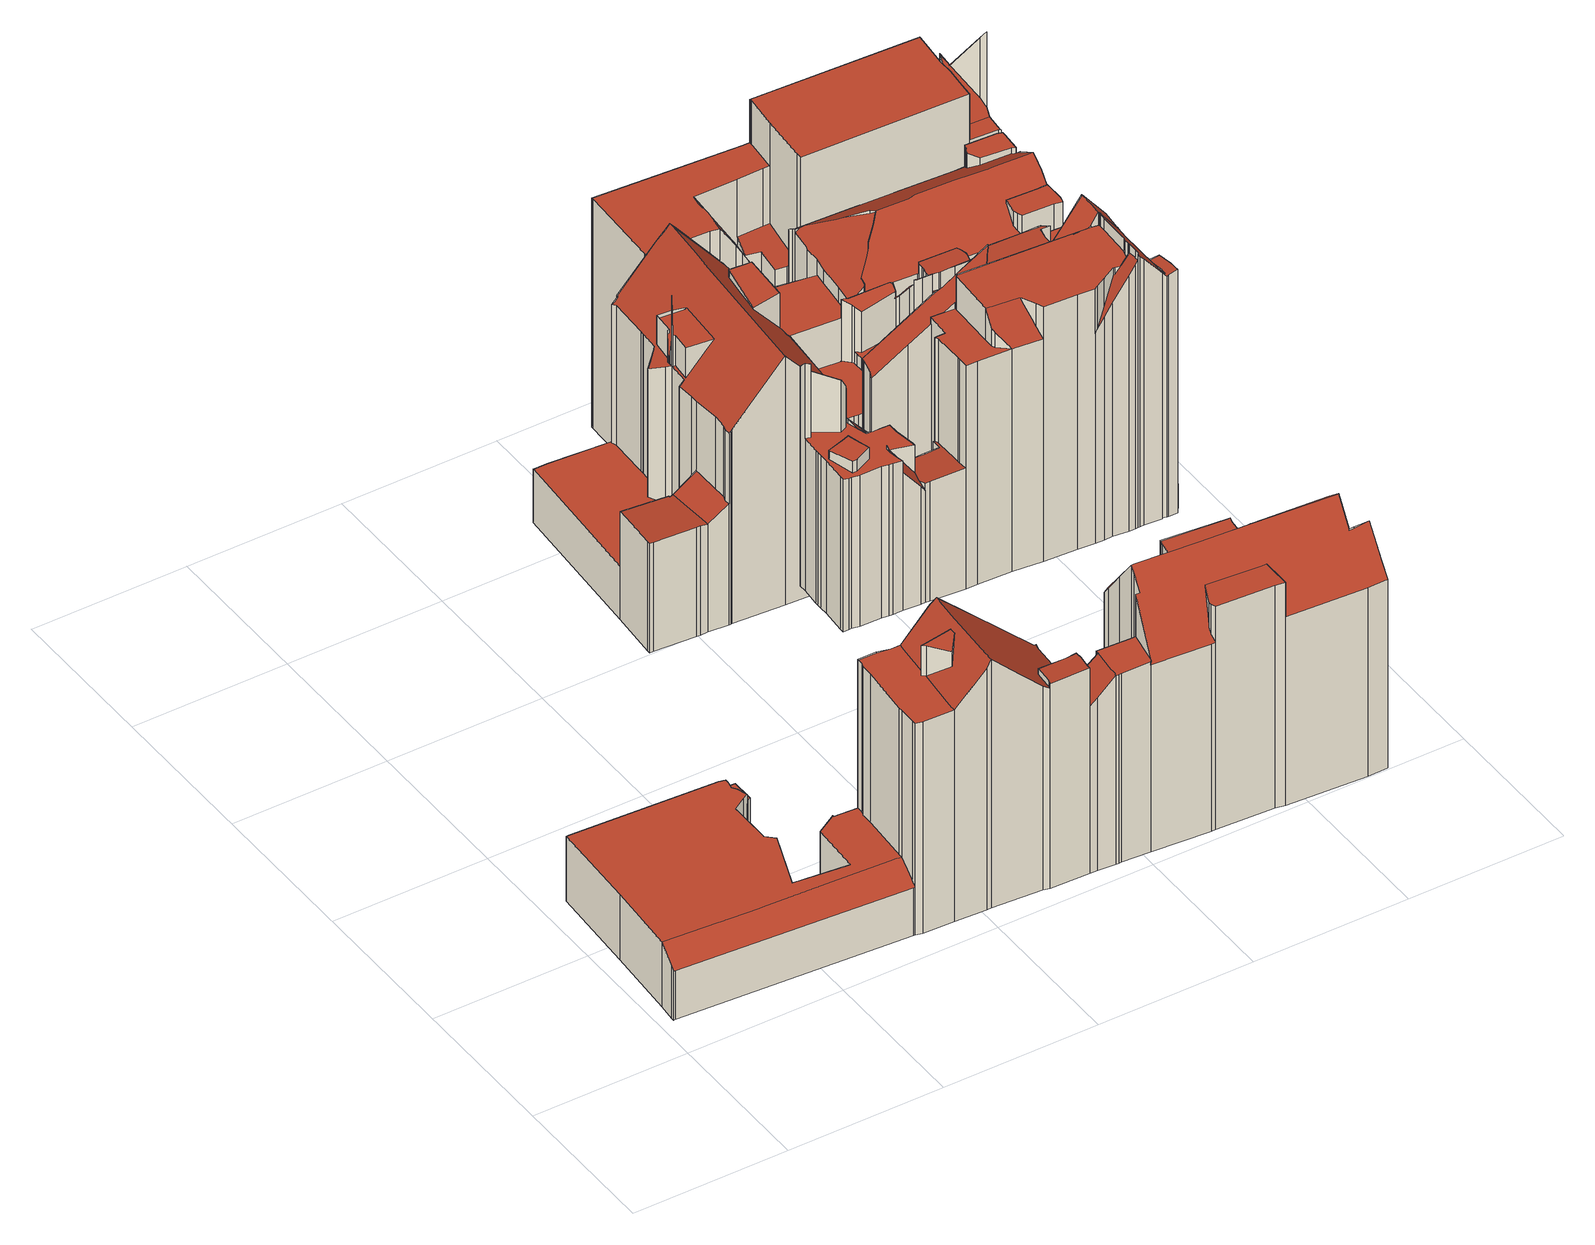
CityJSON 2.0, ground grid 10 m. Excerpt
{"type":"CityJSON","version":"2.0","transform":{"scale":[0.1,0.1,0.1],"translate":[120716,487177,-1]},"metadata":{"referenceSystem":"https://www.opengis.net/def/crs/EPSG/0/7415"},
"CityObjects":{
"building1":{"type":"Building","attributes":{"dak_type":"slanted","data_area":262.49,"data_coverage":0.879,"geconstateerd":false,"gid":16983694,"h_dak_50p":4.41,"h_dak_70p":13.92,"h_dak_max":16.53,"h_dak_min":0.663,"h_maaiveld":-0.757,"kas_warenhuis":false,"lod11_replace":false,"ondergronds_type":"above ground","oorspronkelijkbouwjaar":1005,"pw_actueel":"yes","pw_bron":"ahn3","reconstructie_methode":"tudelft3d-geoflow","reconstruction_skipped":false,"rmse_lod12":7.51,"rmse_lod13":0.991,"rmse_lod22":0.36,"rn":1,"status":"Pand in gebruik","t_run":487.43,"val3dity_codes_lod12":"[]","val3dity_codes_lod13":"[]","val3dity_codes_lod22":"[]"},"children":["building1-1"]},
"building1-1":{"type":"BuildingPart","parents":["building1"],"geometry":[{"type":"Solid","lod":"2.2","boundaries":[[[[0,1,2,3,4,5,6,7,8,9,10,11,12,13,14,15,16,17,18,19,20,21,22,23,24,25,26,27,28,29,30,31,32,33,34,35,36,37,38,39,40,41,42,43,44,45,46,47,48,49,50,51,52,53,54,55,56,57,58,59,60,61,62,63,64,65,66,67,68,69,70,71,72,73,74,75,76,77,78]],[[79,44,43,80]],[[81,45,44,79]],[[82,52,51,83]],[[84,11,10,85]],[[86,19,18,87]],[[88,66,65,89]],[[90,67,66,88]],[[87,18,17,91]],[[92,47,46,93]],[[94,92,95,96]],[[97,98,36,35,99]],[[100,27,26,101]],[[102,103,104,105]],[[106,14,13,107,108]],[[109,42,41,110]],[[111,24,23,112,113]],[[114,115,116]],[[117,22,21,118]],[[112,23,22,117]],[[99,35,34,119,120]],[[121,48,47,92,94]],[[122,39,38,123]],[[124,125,98,97]],[[126,61,60,127]],[[128,129,130,131]],[[132,15,14,106]],[[125,124,133]],[[127,60,59,134]],[[135,136,137]],[[138,76,75,139]],[[140,77,76,138]],[[131,130,141,142]],[[108,107,143,144]],[[145,146,147,148]],[[149,51,50,150]],[[151,152,63,62,153]],[[154,68,67,90]],[[155,70,69,156]],[[157,158,159,160]],[[156,69,68,154]],[[101,26,25,161,162]],[[162,161,163]],[[161,25,24,111]],[[164,29,28,165]],[[166,167,73,72,168]],[[169,170,57,56,103,102]],[[171,55,54,172]],[[173,174,129,128]],[[175,176,174,173]],[[177,178,179,180]],[[118,21,20,181]],[[181,20,19,86]],[[182,8,7,183]],[[184,9,8,182]],[[160,159,185,186]],[[142,141,170,169]],[[134,59,58,187]],[[187,58,57,170]],[[172,54,53,188]],[[93,46,45,81]],[[96,95,189]],[[110,41,40,190]],[[165,28,27,100]],[[191,31,30,192]],[[192,30,29,164]],[[193,78,77,140]],[[194,32,31,191]],[[195,4,3,196]],[[196,3,2,178,177]],[[197,74,73,167]],[[139,75,74,197]],[[198,199,200,201]],[[148,147,152,151]],[[202,64,63,152]],[[113,112,136,135]],[[203,33,32,194]],[[89,65,64,202]],[[153,62,61,126]],[[190,40,39,122]],[[80,43,42,109]],[[204,1,0,205]],[[105,104,176,175]],[[188,53,52,82]],[[206,207,49,48,121]],[[208,209,146,145]],[[186,185,210]],[[107,13,12,211]],[[211,12,11,84]],[[205,0,78,193]],[[212,213,214,215]],[[216,217,158,157]],[[85,10,9,184]],[[215,214,209,208]],[[201,200,167,166]],[[144,143,213,212]],[[218,16,15,132]],[[91,17,16,218]],[[103,56,55,171]],[[219,6,5,220]],[[183,7,6,219]],[[180,179,199,198]],[[178,2,1,204]],[[123,38,37,221]],[[221,37,36,98]],[[222,223,224]],[[217,216,225]],[[51,149,83]],[[83,149,163]],[[226,227,207,206]],[[150,50,49,207]],[[115,114,227,226]],[[228,223,222]],[[119,34,33,203]],[[120,119,228,222]],[[229,71,70,155]],[[168,72,71,229]],[[220,5,4,195]],[[175,173,128,131,142,169,102,105]],[[187,170,141,130,129,174,230,137,136,112,117,118,181,86,87,231,232,233,234,235,134]],[[236,237,238,239,240,241,242,146,209,214,213,143,107,211,84,85,184,182,183,219,220,195,196,177,180,198,201,166,168,229,155,156,154]],[[235,234,233,232,231,87,91,218,243,217,225,210,185,159,244,245,126,127,134]],[[242,241,240,239,238,237,236,154,90,88,89,202,152,147,146]],[[82,83,163,161,111,113,135,246,247,172,188]],[[215,208,145,148,151,153,126,245,244,159,158,217,243,218,132,106,108,144,212]],[[225,216,157,160,186,210]],[[178,204,205,193,140,138,139,197,167,200,199,179]],[[103,171,172,247,246,135,137,230,174,176,104]],[[115,226,206,121,94,96,189,248,116]],[[116,248,189,95,92,93,81,79,80,109,110,190,249,250,251,252,253,254,255,165,100,101,162,163,149,150,207,227,114]],[[222,224,256,257,133,124,97,99,120]],[[228,119,203,194,191,192,164,165,255,254,253,252,251,250,249,190,122,123,221,98,125,133,257,256,224,223]]]],"semantics":{"surfaces":[{"type":"GroundSurface"},{"type":"WallSurface","on_footprint_edge":true},{"type":"WallSurface","on_footprint_edge":false},{"type":"RoofSurface"}],"values":[[0,1,1,1,1,1,1,1,1,1,2,1,1,2,1,1,1,2,1,1,1,1,1,2,1,2,1,2,1,2,1,1,2,2,2,1,1,1,1,2,1,1,2,1,1,1,1,1,2,2,2,1,1,1,1,2,2,1,1,1,1,2,1,1,1,1,1,1,1,1,1,1,2,2,1,2,1,1,1,1,1,1,2,1,1,2,2,1,1,1,2,2,1,2,2,2,1,1,1,1,1,2,1,1,1,2,2,1,2,2,1,2,2,1,2,1,1,1,3,3,3,3,3,3,3,3,3,3,3,3,3,3]]}}]},
"building2":{"type":"Building","attributes":{"dak_type":"slanted","data_area":246.12,"data_coverage":0.823,"geconstateerd":false,"gid":16983702,"h_dak_50p":14.82,"h_dak_70p":15.6,"h_dak_max":19.73,"h_dak_min":0.601,"h_maaiveld":-0.042,"kas_warenhuis":false,"lod11_replace":false,"ondergronds_type":"above ground","oorspronkelijkbouwjaar":1005,"pw_actueel":"yes","pw_bron":"ahn3","reconstructie_methode":"tudelft3d-geoflow","reconstruction_skipped":false,"rmse_lod12":5.26,"rmse_lod13":1.36,"rmse_lod22":0.234,"rn":1,"status":"Pand in gebruik","t_run":580.41,"val3dity_codes_lod12":"[]","val3dity_codes_lod13":"[]","val3dity_codes_lod22":"[104,203]"},"children":["building2-1"]},
"building2-1":{"type":"BuildingPart","parents":["building2"],"geometry":[{"type":"MultiSurface","lod":"2.2","boundaries":[[[258,259,260,261,262,263,264,265,266,267,268,269,270,271,272,273,274,275,276,277,278,279,280,281,282,283,284,285,286,287,288,289,290,291,292,293,294,295,296,297,298,299,300,301,302,303,304,305,306,307,308,309,310,311,312,313,314,315,316,317,318,319,320,321,322,323,324,325,326,327,328,329,330,331,332,333,334,335,336,337,338,339,340,341,342,343]],[[344,294,293,345]],[[346,347,348,349]],[[350,351,296,295,352]],[[353,269,268,354]],[[355,356,270,269,353]],[[357,325,324,358]],[[359,304,303,360]],[[361,301,300,362]],[[363,361,347,346]],[[364,365,366,367]],[[368,315,314,369]],[[369,370,371]],[[372,316,315,373]],[[374,375,376,377]],[[378,379,380,381]],[[382,266,265,383]],[[384,332,331,385]],[[386,327,326,387]],[[388,276,275,389]],[[390,391,392,393,394,395]],[[396,397,398,399]],[[400,401,305,304,359]],[[385,331,330,402]],[[387,326,325,357]],[[403,333,332,384,404]],[[399,398,405,406]],[[407,273,272,408]],[[409,410,411]],[[404,384,410,409]],[[412,413,414,415]],[[369,314,313,416]],[[417,418,283,282,419]],[[420,421,422,423]],[[424,323,322,425]],[[426,339,338,427]],[[402,330,329,428]],[[429,430,431,432]],[[433,261,260,434]],[[435,334,333,403]],[[436,437,438,439]],[[440,279,278,441]],[[442,443,397,396]],[[444,302,301,361,363]],[[445,291,290,446]],[[406,405,447,448]],[[449,340,339,426]],[[450,311,310,451,452]],[[428,329,328,453]],[[454,271,270,356]],[[455,456,356,355]],[[457,298,297,458]],[[362,300,299,459]],[[460,461,351,350]],[[462,463,464,465]],[[465,464,421,420]],[[466,467,468,469]],[[463,462,470]],[[471,472,473,413]],[[474,475,476]],[[360,303,302,444]],[[459,299,298,457]],[[477,277,276,388,478]],[[479,480,443,442]],[[481,336,335,482]],[[389,275,274,483]],[[441,278,277,477]],[[484,280,279,440]],[[485,341,340,449]],[[483,274,273,407]],[[486,358,324,323,424]],[[439,438,487,488]],[[395,394,489,490]],[[491,492,493,494]],[[494,493,358,486]],[[354,268,267,495]],[[495,267,266,382]],[[496,497,498,499]],[[500,320,319,501]],[[502,309,308,503]],[[488,487,492,491]],[[416,313,312,504]],[[419,282,281,505]],[[481,437,436]],[[506,507,427,508]],[[425,322,321,509]],[[510,511,472,471]],[[469,468,512]],[[352,295,294,344]],[[505,281,280,484]],[[513,514,515]],[[516,289,288,517]],[[518,519,520,521]],[[522,393,515]],[[523,524,514,513]],[[478,388,480,479]],[[525,526,527,528]],[[375,258,343,529]],[[394,393,522]],[[530,531,532,533]],[[534,535,536,537]],[[367,366,263,262,538]],[[434,260,259,539]],[[540,541,456,455]],[[377,376,531,530]],[[533,532,373,368]],[[371,370,542,543]],[[544,545,546,524,523]],[[524,546,535,534]],[[547,548,365,364]],[[549,550,548,547]],[[551,552,401,400]],[[553,307,306,554]],[[554,306,305,401]],[[349,348,555,556]],[[557,558,461,460]],[[559,318,317,560,561]],[[408,272,271,454]],[[562,563,507,506]],[[564,565,566]],[[509,567,566]],[[568,569,342,341,485]],[[570,287,286,519,518]],[[571,285,284,572]],[[521,520,526,525,573]],[[573,525,574]],[[575,576,379,378]],[[413,473,576,575]],[[565,564,563,562]],[[577,578,475,474]],[[517,288,287,570]],[[528,527,579,580]],[[581,582,583]],[[584,585,569,568]],[[529,343,342,569]],[[586,587,585,584]],[[561,560,587,586]],[[560,317,316,372]],[[567,509,321,320,500]],[[588,337,336,481,436]],[[508,427,338,337,588]],[[501,319,318,559]],[[432,431,504,589]],[[589,504,312,311,450]],[[451,310,309,502]],[[452,451,590,591]],[[592,593,430,429]],[[594,595,596,597]],[[598,599,541,540]],[[600,601,599,598]],[[383,265,264,602]],[[602,264,263,366]],[[381,380,603,604,605]],[[604,603,601,600]],[[605,604,550,549]],[[538,262,261,433]],[[482,335,334,435]],[[453,328,327,386]],[[591,590,606]],[[448,447,595,594]],[[373,315,368]],[[607,608,593,592]],[[537,536,609,610]],[[610,609,611,612]],[[613,614,615,616,617]],[[617,616,545,544]],[[556,555,618,619]],[[619,618,552,551]],[[539,259,258,375,374]],[[446,290,289,516]],[[543,542,392,391]],[[620,621,391,390]],[[490,489,621,620]],[[503,308,307,553]],[[622,623,624,625]],[[597,596,623,622]],[[626,292,291,445]],[[627,628,558,557]],[[499,498,628,627]],[[345,293,292,626,629]],[[625,624,511,510]],[[423,422,630]],[[413,631,630]],[[415,414,467,466]],[[632,633,578,577]],[[634,635,633,632]],[[582,581,635,634]],[[572,284,283,418]],[[636,637,418,417]],[[612,611,638,639,640]],[[640,639,637,636]],[[641,642,638,611]],[[643,644,642,641]],[[616,615,645,646]],[[629,626,497,496]],[[458,297,296,351]],[[646,645,644,643]],[[519,286,285,571]],[[608,647,614,613]],[[580,579,647,608,607]],[[493,648,411,410,384,385,402,428,649,650,387,357,358]],[[492,487,438,437,481,482,435,403,404,409,411,648,493]],[[544,523,513,515,393,392,542,370,369,416,504,431,430,593,608,613,617]],[[612,640,636,417,419,505,484,440,651,652,653,654,655,434,539,374,377,530,533,368,369,371,543,391,621,489,394,522,515,514,524,534,537,610]],[[365,548,550,604,600,656,602,366]],[[619,551,400,359,360,444,363,346,349,556]],[[415,466,469,512,470,462,465,420,423,630,657]],[[567,500,501,559,561,586,584,568,485,449,426,427,507,563,564,566]],[[508,588,436,439,488,491,494,486,424,425,509,566,565,562,506]],[[600,598,540,455,355,353,354,495,382,383,602,656]],[[453,386,387,650,649,428]],[[511,624,623,596,595,447,405,398,397,443,480,388,389,483,407,408,454,356,456,541,599,601,603,380,379,576,473,472]],[[654,653,652,651,440,441,477,478,479,442,396,399,406,448,594,597,622,625,510,471,413,630,422,421,464,463,470,512,468,467,414,413,575,378,381,605,549,547,364,367,538,433,434,655]],[[560,372,373,532,531,376,375,529,569,585,587]],[[558,628,498,497,626,445,446,516,517,570,518,521,573,574,658,659,583,582,634,660,661,662,663,664,665,666,667,457,458,351,461]],[[490,620,390,395]],[[629,496,499,627,557,460,350,352,344,345]],[[641,611,609,536,535,546,545,616,646,643]],[[666,665,664,663,662,661,660,634,632,577,474,476,668,606,590,451,502,503,553,554,401,552,618,555,348,347,361,362,459,457,667]],[[519,571,572,418,637,639,638,642,644,645,615,614,647,579,527,526,520]],[[528,580,607,592,429,432,589,450,452,591,606,668,476,475,578,633,635,581,583,659,658,574,525]]],"semantics":{"surfaces":[{"type":"GroundSurface"},{"type":"WallSurface","on_footprint_edge":true},{"type":"WallSurface","on_footprint_edge":false},{"type":"RoofSurface"}],"values":[0,1,2,1,1,1,1,1,1,2,2,1,2,1,2,2,1,1,1,1,2,2,1,1,1,1,2,1,2,2,2,1,1,2,1,1,1,2,1,1,2,1,2,1,1,2,1,1,1,1,2,1,1,2,2,2,2,2,2,2,1,1,1,2,1,1,1,1,1,1,1,2,2,2,2,1,1,2,1,1,2,1,1,2,2,1,2,2,1,1,2,1,2,2,2,2,2,1,2,2,2,1,1,2,2,2,2,2,2,2,2,2,1,1,2,2,1,1,2,2,2,1,1,1,2,2,2,2,2,2,1,2,2,2,1,2,2,1,1,1,1,1,2,1,1,2,2,2,2,2,1,1,2,2,2,1,1,1,2,2,1,2,2,2,2,2,2,2,1,1,2,2,2,1,2,2,1,2,2,1,2,2,2,2,2,2,2,1,2,2,2,2,2,2,2,1,2,1,2,2,3,3,3,3,3,3,3,3,3,3,3,3,3,3,3,3,3,3,3,3,3]}}]},
"building3":{"type":"Building","attributes":{"dak_type":"slanted","data_area":72.61,"data_coverage":0.833,"geconstateerd":false,"gid":14483162,"h_dak_50p":17.85,"h_dak_70p":18.75,"h_dak_max":19.64,"h_dak_min":2.68,"h_maaiveld":1.03,"kas_warenhuis":false,"lod11_replace":false,"ondergronds_type":"above ground","oorspronkelijkbouwjaar":1795,"pw_actueel":"yes","pw_bron":"ahn3","reconstructie_methode":"tudelft3d-geoflow","reconstruction_skipped":false,"rmse_lod12":4.93,"rmse_lod13":0.998,"rmse_lod22":0.221,"rn":1,"status":"Pand in gebruik","t_run":224.97,"val3dity_codes_lod12":"[]","val3dity_codes_lod13":"[]","val3dity_codes_lod22":"[]"},"children":["building3-1"]},
"building3-1":{"type":"BuildingPart","parents":["building3"],"geometry":[{"type":"Solid","lod":"2.2","boundaries":[[[[669,670,671,672,673,674,675,676,677,678,679,680,681,682,683,684,685,686,687,688,689,690,691,692,693,694,695,696,697,698,699,700,701,702,703,704,705,706,707,708,709,710,711,712,713,714,715,716,717,718,719,720,721,722,723,724,725,726,727,728,729,730,731,732,733,734,735,736]],[[737,738,739,740]],[[741,699,698,742,743]],[[744,697,696,745]],[[745,696,695,746]],[[747,692,691,748]],[[746,695,694,749]],[[749,694,693,750,751]],[[752,753,754,755]],[[756,689,688,757]],[[758,759,686,685,760]],[[761,677,676,762]],[[763,719,718,764]],[[765,766,767,768]],[[769,714,713,770]],[[771,690,689,756]],[[772,672,671,773,774]],[[774,773,775,776]],[[777,778,759,758]],[[779,757,688,687,780]],[[781,782,783,784]],[[785,786,787,788]],[[789,786,785]],[[790,791,792,793]],[[794,722,721,795]],[[796,723,722,794]],[[797,674,673,798]],[[799,800,789,785]],[[801,802,803,804,805]],[[806,807,808,809]],[[748,691,690,771]],[[810,811,791,790]],[[760,685,684,812,813]],[[814,680,679,815]],[[816,817,818]],[[819,820,821,822]],[[823,824,825]],[[826,827,828,823]],[[812,684,683,829]],[[830,678,677,761]],[[815,679,678,830]],[[829,683,682,831]],[[824,823,828,832,833]],[[834,706,705,835]],[[836,704,837,838]],[[839,729,728,840]],[[841,725,724,842]],[[842,724,723,796]],[[843,844,845,846]],[[846,847,848,849]],[[813,812,778,777]],[[850,851,852,853]],[[784,783,851,850]],[[798,673,672,772]],[[776,775,854]],[[855,856,854]],[[857,858,859]],[[845,847,846]],[[860,861,862,863]],[[863,862,864,844,843]],[[825,865,866,867]],[[835,705,704,836]],[[868,712,711,869]],[[870,871,872,873]],[[833,832,871,870]],[[874,720,719,763]],[[770,713,712,868]],[[875,876,877]],[[758,759,878,879]],[[880,687,686,759,758]],[[879,878,881,882]],[[882,881,802,801]],[[805,804,757,779]],[[883,884,710,709,885]],[[822,821,886]],[[837,704,703,887]],[[888,708,707,889]],[[885,709,708,888]],[[831,682,681,890]],[[804,803,876,875]],[[788,787,877]],[[780,687,880]],[[891,892,893,894]],[[793,792,800,799]],[[895,896,897]],[[840,728,727,898]],[[894,893,899,900]],[[901,902,732,731,903]],[[904,905,735,734,906]],[[907,700,699,741]],[[908,701,700,907]],[[743,742,909,910]],[[742,698,697,744]],[[873,872,911,912]],[[795,721,720,874]],[[768,767,913,867]],[[867,913,865,825]],[[867,866,884,883]],[[914,710,884]],[[869,711,710,914]],[[915,916,817,816]],[[917,918,916,915]],[[818,733,732,902]],[[896,895,902,901]],[[844,864,886]],[[910,909,753,752]],[[912,911,827,826]],[[764,718,717,919]],[[920,716,715,921]],[[919,922,766,765]],[[921,715,714,769]],[[890,681,680,814]],[[762,676,675,923]],[[853,852,924,925]],[[923,675,674,797]],[[889,707,706,834]],[[717,922,919]],[[922,717,716,920]],[[906,734,733,818]],[[926,927,820,819]],[[898,727,726,928]],[[928,726,725,848]],[[849,848,725,841]],[[903,731,730,738,737]],[[738,730,729,839]],[[740,739,927,926]],[[900,899,861,860]],[[929,930,918,917]],[[931,932,930,929]],[[932,702,701,908]],[[838,837,933,934]],[[934,933,892,891]],[[809,808,782,781]],[[925,924,807,806]],[[935,936,937,938]],[[773,671,670,939]],[[938,937,940,811,810]],[[811,940,941]],[[751,750,941]],[[750,693,692,747]],[[942,858,857,936,935]],[[856,855,943]],[[858,942,943]],[[944,736,735,905]],[[755,754,905,904]],[[939,670,669,945]],[[945,946,859]],[[946,945,669,736,944]],[[887,703,702,932,931]],[[813,777,758,760]],[[923,797,798,772,774,776,854,856,943,942,935,938,810,790,793,799,785,788,877,876,803,802,881,878,759,778,812,829,831,890,814,815,830,761,762],[924,852,851,783,782,808,807]],[[789,800,792,791,811,941,750,747,748,771,756,757,804,875,877,787,786]],[[780,880,758,879,882,801,805,779]],[[914,884,866,865,913,767,766,922,920,921,769,770,868,869]],[[839,840,898,928,848,847,845,844,886,821,820,927,739,738]],[[827,911,872,871,832,828]],[[873,874,763,764,919,765,768,867,825,824,833,870]],[[822,886,864,862,861,899,893,892,933,837,887,931,929,917,897,896,901,903,737,740,926,819]],[[897,917,915,816,818,902,895]],[[934,891,894,900,860,863,843,846,849,841,842,796,794,795,874,873,912,826,823,825,867,883,885,888,889,834,835,836,838]],[[925,806,809,781,784,850,853]],[[857,859,946,944,905,754,753,909,742,744,745,746,749,751,941,940,937,936]],[[755,904,906,818,817,916,918,930,932,908,907,741,743,910,752]],[[773,939,945,859,858,943,855,854,775]]]],"semantics":{"surfaces":[{"type":"GroundSurface"},{"type":"WallSurface","on_footprint_edge":false},{"type":"WallSurface","on_footprint_edge":true},{"type":"RoofSurface"}],"values":[[0,1,2,2,2,2,2,2,1,2,2,2,2,1,2,2,2,1,1,2,1,1,1,1,2,2,2,1,1,1,2,1,2,2,1,1,1,1,2,2,2,2,1,2,2,2,2,2,1,1,1,1,1,2,1,1,1,1,1,1,1,2,2,1,1,2,2,1,1,2,1,1,1,2,1,2,2,2,2,1,1,2,1,1,1,2,1,2,2,2,2,1,2,1,2,1,1,1,2,2,1,1,2,1,1,1,1,2,2,1,2,2,2,1,2,2,2,2,2,1,2,2,2,2,2,1,1,1,1,2,1,1,1,1,1,2,1,1,1,2,1,1,1,2,1,2,1,2,2,3,3,3,3,3,3,3,3,3,3,3,3,3,3,3]]}}]},
"building4":{"type":"Building","attributes":{"dak_type":"slanted","data_area":56.9,"data_coverage":0.8,"geconstateerd":false,"gid":14483166,"h_dak_50p":14.01,"h_dak_70p":14.9,"h_dak_max":16.06,"h_dak_min":1.05,"h_maaiveld":1.1,"kas_warenhuis":false,"lod11_replace":false,"ondergronds_type":"above ground","oorspronkelijkbouwjaar":1750,"pw_actueel":"yes","pw_bron":"ahn3","reconstructie_methode":"tudelft3d-geoflow","reconstruction_skipped":false,"rmse_lod12":3.12,"rmse_lod13":1.41,"rmse_lod22":1.16,"rn":1,"status":"Pand in gebruik","t_run":148.86,"val3dity_codes_lod12":"[]","val3dity_codes_lod13":"[]","val3dity_codes_lod22":"[]"},"children":["building4-1"]},
"building4-1":{"type":"BuildingPart","parents":["building4"],"geometry":[{"type":"Solid","lod":"2.2","boundaries":[[[[947,948,949,950,951,952,953,954,955,956,957,958,959,960,961,962,963,964,965,966,967,968,969,970,971,972,973,974,975,976,977,978,979,980,981,982,983,984,985]],[[986,987,988,989]],[[990,961,960,991]],[[992,993,994,987,986]],[[995,981,996]],[[997,998,999,1000]],[[1001,982,981,995]],[[1002,1003,983,982,1001,1004]],[[1005,1006,962,961,990]],[[1007,956,955,1008]],[[960,1009,991]],[[1010,1011,1012,1013]],[[1014,1015,1016,1017]],[[1013,1012,1003,1002]],[[1018,975,974,1019]],[[1020,1021,1022,1023]],[[1019,974,973,1024]],[[1025,954,953,1026]],[[1017,1016,1027,1028]],[[1028,1027,1029,1030]],[[1031,948,947,1032]],[[1026,953,952,1033]],[[1033,952,951,1034]],[[1035,984,983,1003]],[[1036,1037,1038,1039]],[[1040,1041,1015,1014]],[[1042,1043,1011,1010]],[[1043,1042,1044]],[[1045,949,948,1031]],[[1030,1029,1046,1047,1048]],[[1048,1047,1049]],[[1050,1051,1052]],[[1053,1054,1052]],[[1055,963,962,1006]],[[1008,955,954,1025,1056]],[[1024,973,972,1057]],[[1057,972,971,1058]],[[1059,968,967,1060]],[[1061,965,964,1062]],[[1000,999,1062,1063]],[[1064,1065,998,997]],[[987,994,1066,1067]],[[989,988,995,996]],[[1068,976,975,1018]],[[1069,1070,1037,1036]],[[991,1009,1041,1040]],[[1009,960,959,1071]],[[1072,1073,1074,1075]],[[1076,980,979,1073,1072]],[[1077,1078,1079,1080]],[[1081,1082,1078,1077]],[[1075,1074,1082,1081,1083]],[[1080,1079,1065,1064]],[[1034,951,950,1084]],[[1063,1062,964,963,1055]],[[1047,1046,1051,1050]],[[1060,967,966,1085]],[[1085,966,965,1061]],[[1032,947,985,1086]],[[1086,985,984,1035]],[[1058,971,970,1087]],[[1088,978,977,1089]],[[1089,977,976,1068]],[[1087,970,969,1090]],[[1090,969,968,1059]],[[1073,979,978,1088]],[[1056,1025,1091,1092]],[[1083,1081,993,992]],[[1084,950,949,1045]],[[1067,1066,1021,1020]],[[996,981,980,1076]],[[1093,1094,1095]],[[1071,959,958,1096]],[[1096,958,957,1097]],[[1097,957,956,1007]],[[1092,1091,1098,1099]],[[1100,1101,1006,1005]],[[1023,1022,1101,1100]],[[1039,1038,1094,1093]],[[1004,1001,1070,1069]],[[1099,1098,1054,1053]],[[989,996,1076,1072,1075,1083,992,986]],[[1090,1059,1060,1085,1061,1062,999,998,1065,1079,1078,1082,1074,1073,1088,1089,1068,1018,1019,1024,1057,1058,1087]],[[1021,1066,994,993,1081,1077,1080,1064,997,1000,1063,1055,1006,1101,1022]],[[1047,1050,1052,1054,1098,1091,1025,1026,1033,1034,1084,1049]],[[1097,1007,1008,1056,1092,1099,1053,1052,1051,1046,1029,1027,1016,1015,1041,1009,1071,1096]],[[1095,1094,1038,1037,1070,1001,995,988,987,1067,1020,1023,1100,1005,990,991,1040,1014,1017,1028,1030,1048,1049,1084,1045,1031,1032,1086,1035,1003,1012,1011,1043,1044,1102]],[[1004,1069,1036,1039,1093,1095,1102,1044,1042,1010,1013,1002]]]],"semantics":{"surfaces":[{"type":"GroundSurface"},{"type":"WallSurface","on_footprint_edge":false},{"type":"WallSurface","on_footprint_edge":true},{"type":"RoofSurface"}],"values":[[0,1,2,1,2,1,2,2,2,2,2,1,1,1,2,1,2,2,1,1,2,2,2,2,1,1,1,1,2,1,1,1,1,2,2,2,2,2,2,1,1,1,1,2,1,1,2,1,2,1,1,1,1,2,2,1,2,2,2,2,2,2,2,2,2,2,1,1,2,1,2,1,2,2,2,1,1,1,1,1,1,3,3,3,3,3,3,3]]}}]},
"building5":{"type":"Building","attributes":{"dak_type":"slanted","data_area":111.35,"data_coverage":0.884,"geconstateerd":false,"gid":16983710,"h_dak_50p":18.8,"h_dak_70p":18.88,"h_dak_max":19.18,"h_dak_min":6.04,"h_maaiveld":-0.054,"kas_warenhuis":false,"lod11_replace":false,"ondergronds_type":"above ground","oorspronkelijkbouwjaar":1750,"pw_actueel":"yes","pw_bron":"ahn3","reconstructie_methode":"tudelft3d-geoflow","reconstruction_skipped":false,"rmse_lod12":2.85,"rmse_lod13":0.412,"rmse_lod22":0.17,"rn":1,"status":"Pand in gebruik","t_run":188.45,"val3dity_codes_lod12":"[]","val3dity_codes_lod13":"[]","val3dity_codes_lod22":"[]"},"children":["building5-1"]},
"building5-1":{"type":"BuildingPart","parents":["building5"],"geometry":[{"type":"Solid","lod":"2.2","boundaries":[[[[1103,1104,1105,1106,1107,1108,1109,1110,1111,1112,1113,1114,1115,1116,1117,1118,1119,1120,1121,1122,1123,1124,1125,1126,1127]],[[1128,1129,1130,1131]],[[1132,1133,1134,1135]],[[1136,1122,1121,1137,1138]],[[1139,1117,1116,1140]],[[1141,1127,1126,1142]],[[1138,1137,1143,1144]],[[1145,1146,1147,1148,1149]],[[1150,1151,1146,1145]],[[1140,1116,1115,1152]],[[1153,1154,1155,1156]],[[1157,1120,1119,1158]],[[1137,1121,1120,1157]],[[1159,1160,1161,1162]],[[1163,1164,1160,1159]],[[1156,1155,1165,1159,1162]],[[1166,1167,1165,1155]],[[1144,1143,1147,1146]],[[1168,1169,1164,1163]],[[1149,1148,1169,1168]],[[1170,1150,1167,1166]],[[1171,1118,1117,1139]],[[1172,1173,1174,1175]],[[1151,1150,1170,1176]],[[1175,1174,1177,1178]],[[1179,1180,1181,1182]],[[1131,1130,1183,1184]],[[1184,1183,1107,1106,1180,1179]],[[1185,1186,1129,1128]],[[1187,1188,1186,1185,1189]],[[1190,1112,1111,1191]],[[1142,1126,1125,1192]],[[1193,1124,1123,1194]],[[1194,1123,1122,1136]],[[1195,1104,1103,1196]],[[1182,1181,1154,1153]],[[1196,1103,1127,1141]],[[1180,1106,1105,1197]],[[1178,1177,1198]],[[1189,1185,1198]],[[1199,1114,1113,1134]],[[1188,1187,1200]],[[1133,1132,1200]],[[1135,1134,1113,1112,1190]],[[1152,1115,1114,1199]],[[1191,1111,1110,1201]],[[1202,1109,1108,1203]],[[1201,1110,1109,1202]],[[1203,1108,1107,1183]],[[1192,1125,1124,1193]],[[1204,1171,1173,1172]],[[1162,1161,1158,1205]],[[1205,1158,1119,1118,1171,1204]],[[1197,1105,1104,1195]],[[1160,1164,1169,1148,1147,1143,1137,1157,1158,1161]],[[1167,1150,1145,1149,1168,1163,1159,1165]],[[1174,1173,1171,1139,1140,1152,1199,1206]],[[1193,1194,1136,1138,1144,1146,1151,1176,1207,1208,1209,1210]],[[1133,1200,1187,1189,1198,1177,1174,1206,1199,1134]],[[1211,1129,1186,1188,1200,1132,1135,1190,1191]],[[1203,1183,1130,1129,1211,1191,1201,1202]],[[1205,1204,1172,1175,1178,1198,1185,1128,1131,1184,1179,1182,1153,1156,1162]],[[1180,1197,1195,1196,1141,1142,1192,1193,1210,1209,1208,1207,1176,1170,1166,1155,1154,1181]]]],"semantics":{"surfaces":[{"type":"GroundSurface"},{"type":"WallSurface","on_footprint_edge":false},{"type":"WallSurface","on_footprint_edge":true},{"type":"RoofSurface"}],"values":[[0,1,1,2,2,2,1,1,1,2,1,2,2,1,1,1,1,1,1,1,1,2,1,1,1,1,1,2,1,1,2,2,2,2,2,1,2,2,1,1,2,1,1,2,2,2,2,2,2,2,1,1,2,2,3,3,3,3,3,3,3,3,3]]}}]}
},
"vertices":[
[121,125,2],[119,124,2],[118,123,2],[114,121,2],[106,116,2],[106,88,2],[111,83,2],[97,46,2],[132,42,2],[134,75,2],[146,82,2],[147,83,2],[147,82,2],[162,81,2],[174,81,2],[183,80,2],[189,80,2],[207,79,2],[211,78,2],[272,75,2],[273,75,2],[272,71,2],[270,36,2],[286,35,2],[307,33,2],[310,33,2],[313,33,2],[313,39,2],[313,42,2],[314,55,2],[315,68,2],[315,72,2],[316,72,2],[346,70,2],[350,70,2],[392,67,2],[393,67,2],[442,64,2],[442,61,2],[442,58,2],[441,33,2],[440,21,2],[443,21,2],[453,21,2],[452,7,2],[452,1,2],[439,1,2],[388,4,2],[382,5,2],[345,7,2],[342,7,2],[305,10,2],[287,11,2],[285,11,2],[283,11,2],[272,12,2],[267,12,2],[242,13,2],[238,14,2],[206,16,2],[203,16,2],[183,17,2],[163,18,2],[159,19,2],[158,19,2],[10,28,2],[9,28,2],[9,30,2],[10,41,2],[13,88,2],[16,146,2],[18,146,2],[111,141,2],[115,140,2],[120,140,2],[121,140,2],[121,139,2],[121,138,2],[121,129,2],[452,7,142],[453,21,160],[452,1,133],[287,11,133],[305,10,134],[147,83,47],[146,82,47],[272,75,116],[211,78,174],[9,28,36],[10,28,36],[9,30,38],[207,79,170],[388,4,133],[439,1,133],[388,4,157],[388,9,139],[388,9,157],[393,67,157],[393,67,135],[392,67,157],[313,39,172],[313,33,163],[267,12,145],[267,12,118],[267,15,117],[267,15,145],[174,81,150],[162,81,47],[162,81,150],[443,21,160],[440,21,160],[307,33,134],[286,35,101],[286,35,133],[344,12,138],[344,12,157],[350,26,157],[270,36,116],[272,71,116],[350,70,136],[350,70,158],[382,5,157],[442,58,143],[442,61,138],[392,64,157],[392,64,140],[183,17,149],[203,16,170],[261,27,144],[261,27,124],[244,28,140],[244,28,144],[183,80,149],[390,50,158],[206,16,175],[286,33,133],[286,33,101],[269,35,117],[121,139,42],[121,140,42],[121,138,42],[243,16,140],[243,16,144],[162,77,47],[162,77,150],[159,32,149],[159,32,47],[159,22,38],[159,22,149],[305,10,132],[342,7,132],[159,19,149],[159,19,35],[163,18,149],[10,41,47],[16,146,47],[13,88,47],[184,52,170],[184,52,149],[186,50,149],[186,50,170],[310,33,134],[310,33,163],[306,11,134],[314,55,159],[313,42,176],[115,140,47],[115,140,42],[111,141,47],[242,13,144],[242,13,141],[272,12,122],[283,11,133],[268,27,145],[268,27,117],[268,22,145],[268,22,117],[118,123,47],[118,123,42],[116,130,42],[116,130,47],[273,75,116],[132,42,47],[97,46,47],[134,75,47],[195,38,160],[195,38,170],[238,14,144],[285,11,133],[388,23,157],[441,33,176],[315,72,136],[315,68,142],[121,129,42],[316,72,136],[106,116,47],[114,121,47],[120,140,42],[114,133,47],[114,133,42],[115,138,42],[115,138,47],[158,19,35],[346,70,136],[119,124,42],[121,125,42],[345,7,157],[345,7,132],[159,35,149],[159,35,47],[205,51,170],[147,82,47],[161,74,150],[161,74,47],[161,67,47],[161,67,150],[186,52,170],[186,52,149],[189,80,149],[111,83,47],[106,88,47],[442,64,135],[349,66,158],[349,66,141],[347,53,158],[205,55,170],[344,10,157],[344,10,136],[349,66,140],[18,146,47],[269,34,117],[210,71,174],[210,70,174],[209,57,174],[209,56,174],[206,17,175],[11,41,47],[70,37,47],[75,37,47],[94,36,47],[131,34,47],[152,33,47],[156,33,47],[188,76,149],[183,21,149],[183,18,149],[284,17,133],[284,13,133],[384,23,157],[436,34,176],[388,37,176],[387,37,176],[385,37,176],[355,39,176],[316,42,176],[315,42,176],[359,52,158],[378,51,158],
[285,285,10],[266,287,10],[249,288,10],[216,290,10],[215,290,10],[214,290,10],[201,291,10],[196,291,10],[194,291,10],[167,293,10],[165,293,10],[165,295,10],[167,326,10],[173,422,10],[174,422,10],[182,422,10],[221,419,10],[222,419,10],[225,419,10],[250,418,10],[254,417,10],[258,417,10],[262,417,10],[291,415,10],[293,415,10],[294,415,10],[304,414,10],[326,413,10],[332,413,10],[333,413,10],[335,412,10],[374,410,10],[381,410,10],[434,406,10],[441,406,10],[461,405,10],[464,404,10],[464,402,10],[463,389,10],[463,385,10],[461,369,10],[461,364,10],[461,361,10],[460,353,10],[460,340,10],[459,336,10],[454,337,10],[434,338,10],[430,338,10],[381,341,10],[369,342,10],[338,344,10],[336,344,10],[331,344,10],[327,344,10],[324,345,10],[290,347,10],[287,301,10],[290,300,10],[306,299,10],[351,297,10],[356,296,10],[366,296,10],[384,295,10],[403,294,10],[415,293,10],[417,293,10],[429,292,10],[442,291,10],[457,290,10],[456,275,10],[443,276,10],[438,276,10],[437,276,10],[434,276,10],[431,277,10],[429,277,10],[420,277,10],[414,278,10],[377,280,10],[374,280,10],[355,281,10],[354,281,10],[325,283,10],[302,284,10],[286,285,10],[464,404,166],[461,405,166],[456,353,166],[456,353,165],[454,353,165],[454,353,166],[463,389,166],[463,389,162],[464,402,166],[165,295,86],[165,293,86],[167,326,85],[167,326,47],[429,292,190],[417,293,173],[454,337,166],[459,336,166],[460,353,165],[461,361,171],[460,353,166],[214,294,143],[214,294,94],[214,290,94],[214,290,143],[287,301,138],[290,347,139],[288,347,139],[288,347,141],[290,300,100],[287,301,100],[285,285,139],[285,285,104],[285,289,103],[285,289,139],[215,341,141],[215,341,48],[215,329,48],[215,329,142],[194,291,86],[196,291,86],[434,276,194],[437,276,198],[457,290,190],[442,291,209],[225,419,47],[222,419,47],[288,354,165],[288,354,141],[288,354,139],[290,385,140],[290,385,142],[290,385,165],[221,418,143],[221,418,47],[222,415,47],[222,415,144],[434,338,166],[434,338,152],[438,276,199],[431,277,197],[434,276,197],[221,389,47],[221,389,144],[182,422,47],[174,422,47],[434,277,197],[434,277,193],[433,279,193],[219,355,193],[219,355,144],[219,354,144],[219,354,166],[324,345,139],[294,415,139],[294,415,60],[293,415,140],[220,359,166],[220,359,145],[219,359,144],[219,359,166],[415,293,197],[403,294,196],[355,281,179],[374,280,190],[443,276,206],[328,357,149],[328,357,139],[327,345,139],[327,345,148],[216,290,145],[249,288,183],[429,277,197],[414,278,196],[414,278,194],[414,283,187],[414,283,196],[258,417,184],[254,417,180],[222,418,144],[222,418,47],[460,340,166],[434,406,151],[381,410,150],[221,387,47],[221,387,144],[354,281,179],[331,344,151],[336,344,151],[336,344,155],[456,275,189],[173,422,47],[169,326,85],[169,326,47],[461,369,177],[463,385,166],[461,364,173],[461,390,166],[461,390,162],[230,372,166],[230,372,156],[221,373,146],[221,373,166],[220,353,166],[220,353,145],[219,341,145],[219,341,166],[239,371,165],[217,358,142],[217,358,47],[219,355,48],[351,363,167],[351,363,166],[349,360,164],[250,418,175],[225,419,147],[225,418,147],[225,418,47],[414,278,195],[420,277,196],[221,419,47],[262,417,179],[325,283,161],[417,293,197],[414,284,185],[414,284,196],[276,386,160],[276,386,165],[415,290,197],[415,290,176],[421,290,177],[421,290,197],[167,293,86],[440,403,166],[440,403,153],[439,402,154],[439,402,166],[366,296,185],[356,296,179],[338,344,151],[369,342,151],[327,344,139],[291,415,143],[375,281,195],[375,281,191],[374,280,195],[384,295,196],[212,368,136],[212,368,47],[237,340,165],[295,385,140],[295,385,135],[292,385,140],[374,410,150],[335,412,150],[332,413,150],[332,413,61],[333,411,61],[333,411,151],[290,385,141],[297,385,140],[297,385,134],[333,408,151],[333,408,60],[332,395,60],[332,395,150],[286,285,104],[286,298,139],[286,298,101],[287,298,101],[287,298,138],[297,387,133],[297,387,117],[296,387,117],[296,387,135],[215,290,144],[266,287,163],[197,324,84],[197,324,47],[288,352,139],[288,352,141],[305,386,140],[305,386,116],[297,385,117],[215,297,143],[215,297,94],[215,305,144],[215,305,94],[433,341,166],[433,341,154],[381,341,151],[430,338,151],[434,354,164],[434,354,166],[442,392,166],[442,392,161],[351,297,177],[306,299,101],[306,299,149],[375,282,195],[375,282,191],[382,292,195],[382,292,196],[383,293,196],[384,295,197],[302,284,147],[302,284,105],[333,413,150],[326,413,61],[304,414,60],[333,408,153],[336,408,153],[218,341,144],[218,341,48],[358,369,172],[358,369,171],[331,393,60],[331,393,150],[361,377,173],[361,377,175],[352,389,166],[304,289,148],[304,289,104],[305,296,149],[305,296,102],[377,280,195],[327,344,148],[337,345,152],[337,345,156],[330,375,149],[330,375,139],[221,386,144],[221,386,47],[220,374,47],[220,374,144],[197,323,84],[197,323,47],[200,324,84],[200,324,48],[201,291,85],[215,324,48],[215,324,94],[215,324,142],[338,350,156],[331,383,150],[331,383,139],[296,395,117],[296,395,135],[297,407,116],[297,407,135],[307,386,140],[307,386,59],[306,386,59],[306,386,116],[306,386,140],[432,344,156],[432,344,166],[269,351,165],[269,351,164],[219,373,143],[219,373,47],[215,370,47],[215,370,139],[441,406,151],[438,399,166],[438,399,156],[441,406,166],[219,358,144],[219,355,47],[359,370,173],[359,370,171],[363,374,176],[363,374,175],[294,414,139],[294,414,60],[297,407,60],[296,411,60],[296,411,137],[302,396,116],[302,396,60],[307,397,116],[307,397,60],[306,388,59],[306,388,116],[331,383,60],[428,283,187],[443,277,206],[443,283,207],[258,415,184],[258,414,184],[256,388,184],[255,377,184],[249,289,183],[201,293,85],[219,355,166],[338,406,155],[349,392,164],[365,374,176],[383,373,176],[388,373,177],[412,372,177],[424,371,177],[433,370,177],[437,370,177],[457,369,177],[346,357,162],
[307,238,20],[304,238,20],[293,239,20],[287,239,20],[284,239,20],[280,240,20],[266,240,20],[261,241,20],[260,241,20],[256,241,20],[256,244,20],[257,259,20],[257,265,20],[257,268,20],[257,270,20],[258,282,20],[258,287,20],[262,286,20],[284,285,20],[286,285,20],[294,284,20],[305,284,20],[312,283,20],[312,279,20],[311,269,20],[311,261,20],[321,260,20],[330,260,20],[330,266,20],[331,266,20],[333,266,20],[338,266,20],[339,282,20],[355,281,20],[438,276,20],[443,275,20],[455,275,20],[456,274,20],[455,265,20],[455,257,20],[455,248,20],[457,248,20],[463,248,20],[466,248,20],[467,248,20],[467,245,20],[466,237,20],[466,232,20],[464,232,20],[464,229,20],[458,229,20],[457,229,20],[454,230,20],[454,229,20],[443,230,20],[440,230,20],[439,230,20],[437,230,20],[433,230,20],[423,231,20],[418,231,20],[412,231,20],[401,232,20],[380,233,20],[361,235,20],[339,236,20],[332,236,20],[310,238,20],[412,231,197],[412,231,166],[414,232,168],[414,232,197],[333,266,175],[331,266,103],[331,266,175],[330,266,103],[330,260,103],[321,260,103],[312,279,94],[312,283,94],[311,261,102],[311,269,93],[311,269,102],[332,244,175],[332,244,103],[332,243,103],[332,243,175],[294,284,117],[286,285,126],[262,286,169],[262,286,126],[258,287,173],[260,241,125],[261,241,125],[458,229,188],[464,229,189],[464,236,189],[464,236,38],[463,246,38],[463,246,188],[467,245,37],[467,248,37],[305,284,103],[287,239,125],[293,239,116],[293,239,124],[292,243,119],[292,243,124],[261,281,177],[261,281,126],[286,285,143],[284,285,145],[271,263,133],[271,263,125],[259,260,126],[259,260,132],[289,269,125],[289,269,122],[288,272,123],[288,272,125],[289,269,121],[298,269,124],[298,269,110],[293,269,116],[293,269,124],[454,229,191],[454,230,191],[443,230,205],[280,240,125],[284,239,125],[290,269,125],[290,269,121],[283,281,151],[283,281,125],[285,283,125],[285,283,128],[285,283,148],[276,256,133],[276,256,125],[274,264,125],[274,264,133],[304,269,124],[304,269,103],[258,282,126],[258,282,178],[257,259,126],[256,244,126],[354,241,185],[354,241,175],[361,235,175],[430,241,197],[430,241,192],[431,241,192],[431,241,197],[458,236,186],[458,236,187],[457,244,187],[457,236,187],[457,236,38],[458,236,38],[257,270,126],[256,241,126],[257,268,126],[458,234,38],[458,234,187],[456,274,189],[455,275,191],[443,275,206],[443,275,198],[443,275,207],[418,231,175],[423,231,182],[439,230,210],[440,230,208],[439,239,211],[439,239,205],[439,233,206],[439,233,211],[439,233,205],[439,230,206],[439,230,211],[264,244,133],[264,244,125],[267,244,125],[267,244,133],[291,249,124],[291,252,127],[291,252,124],[306,247,102],[306,247,105],[306,243,102],[441,243,208],[441,243,197],[441,238,197],[441,238,208],[439,239,197],[457,244,38],[457,247,39],[457,247,187],[466,248,37],[463,248,38],[458,232,187],[458,232,38],[457,232,38],[457,232,187],[457,229,187],[285,281,128],[285,281,125],[287,275,125],[278,277,125],[278,277,161],[284,285,146],[282,279,125],[282,279,154],[457,248,187],[457,248,39],[455,248,190],[434,240,197],[438,276,198],[455,257,190],[455,265,190],[257,265,126],[443,270,206],[443,270,198],[442,249,198],[442,249,207],[378,238,181],[378,238,197],[374,247,197],[433,230,197],[441,246,198],[441,246,208],[380,233,197],[380,233,175],[401,232,197],[332,236,175],[332,236,104],[339,236,175],[338,266,175],[339,282,175],[332,264,103],[332,264,175],[457,234,38],[457,234,187],[457,247,38],[457,248,38],[353,243,187],[353,243,175],[353,249,197],[353,249,175],[464,232,189],[466,232,37],[466,237,37],[464,232,38],[266,240,125],[278,249,125],[278,249,133],[421,236,197],[421,236,178],[437,230,203],[354,280,198],[354,280,175],[355,281,198],[355,281,175],[443,274,198],[443,274,207],[306,249,124],[306,249,102],[304,262,102],[304,262,124],[304,238,102],[304,269,102],[305,269,102],[306,247,124],[292,251,124],[310,238,103],[307,238,98],[307,238,103],
[459,336,21],[459,331,21],[458,321,21],[458,312,21],[458,311,21],[457,290,21],[396,294,21],[390,294,21],[368,296,21],[364,296,21],[362,296,21],[362,298,21],[363,309,21],[363,318,21],[357,318,21],[352,319,21],[331,320,21],[330,319,21],[329,299,21],[329,298,21],[320,299,21],[304,300,21],[301,300,21],[288,301,21],[287,301,21],[287,302,21],[287,307,21],[288,317,21],[288,321,21],[290,345,21],[290,347,21],[291,347,21],[322,345,21],[326,344,21],[352,343,21],[370,342,21],[393,340,21],[397,340,21],[456,336,21],[353,339,148],[353,339,144],[353,342,139],[353,342,152],[357,318,170],[363,318,170],[330,337,145],[330,337,117],[353,339,118],[352,343,138],[352,343,152],[328,323,117],[328,323,109],[328,318,109],[328,318,117],[370,342,139],[393,340,160],[393,340,139],[370,342,159],[352,319,170],[352,319,118],[364,296,157],[368,296,157],[363,318,158],[395,334,160],[395,334,147],[394,338,141],[394,338,160],[368,317,170],[368,317,158],[377,317,158],[377,317,170],[288,321,110],[288,317,110],[355,328,158],[355,328,118],[356,322,118],[356,322,164],[287,307,110],[390,294,142],[396,294,142],[391,316,159],[391,316,171],[393,316,159],[393,316,171],[459,331,147],[459,336,140],[457,290,143],[458,311,170],[397,340,139],[369,337,159],[369,337,144],[369,336,146],[369,336,159],[367,317,170],[367,317,158],[395,333,160],[395,333,148],[393,325,159],[458,321,159],[398,313,159],[398,313,168],[398,313,173],[399,315,171],[396,308,160],[396,308,159],[395,307,159],[393,301,158],[393,301,151],[331,320,117],[390,294,158],[287,302,111],[287,301,111],[304,300,110],[320,299,110],[329,299,109],[330,319,109],[330,319,117],[327,330,117],[327,330,109],[354,337,118],[354,337,146],[290,345,110],[369,340,159],[369,340,141],[363,309,157],[322,345,152],[322,345,109],[326,341,109],[326,341,149],[326,344,152],[327,337,117],[327,337,109],[327,333,109],[327,333,117],[327,340,117],[327,340,109],[327,340,148],[458,312,171],[329,298,109],[456,336,140],[288,301,110],[291,347,110],[290,347,110],[301,300,110],[391,297,146],[391,297,158],[369,333,158],[369,333,150],[369,327,158],[362,298,157],[362,296,157],[392,299,148],[392,299,158],[357,320,167],[357,320,118],[374,326,158],
[245,474,9],[245,475,9],[339,469,9],[343,469,9],[448,462,9],[466,461,9],[467,461,9],[467,460,9],[467,449,9],[466,440,9],[464,420,9],[464,417,9],[463,405,9],[463,404,9],[462,405,9],[444,406,9],[339,412,9],[326,413,9],[313,414,9],[303,414,9],[299,415,9],[289,415,9],[283,416,9],[243,418,9],[243,419,9],[447,450,200],[447,450,168],[448,461,168],[448,461,200],[462,423,220],[462,423,178],[464,420,173],[464,420,225],[303,414,145],[313,414,80],[313,414,128],[462,405,168],[463,404,168],[243,419,168],[243,418,168],[313,415,80],[313,415,128],[317,433,125],[317,433,124],[317,433,72],[326,431,73],[326,431,125],[320,446,128],[320,446,122],[463,405,168],[343,467,198],[343,467,168],[341,446,168],[341,446,198],[326,413,81],[339,412,81],[339,416,123],[339,416,79],[339,416,80],[339,416,198],[333,416,122],[333,416,79],[341,446,128],[337,446,168],[337,446,128],[326,417,122],[326,417,79],[320,446,168],[444,406,168],[444,407,200],[444,407,168],[445,418,168],[445,418,200],[292,446,168],[446,428,186],[446,428,200],[343,469,198],[343,469,168],[343,468,168],[343,468,198],[448,462,168],[448,462,200],[446,439,200],[446,439,190],[449,436,200],[449,436,196],[446,439,205],[466,440,186],[467,449,168],[283,416,168],[289,415,168],[299,415,152],[245,475,168],[245,474,168],[339,469,168],[446,436,200],[464,417,168],[450,435,198],[467,460,168],[467,461,168],[466,461,168],[444,406,200],[339,412,198],[462,417,168],[291,440,168],[291,430,168],[290,423,168],[289,416,168],[464,449,168]
]}
